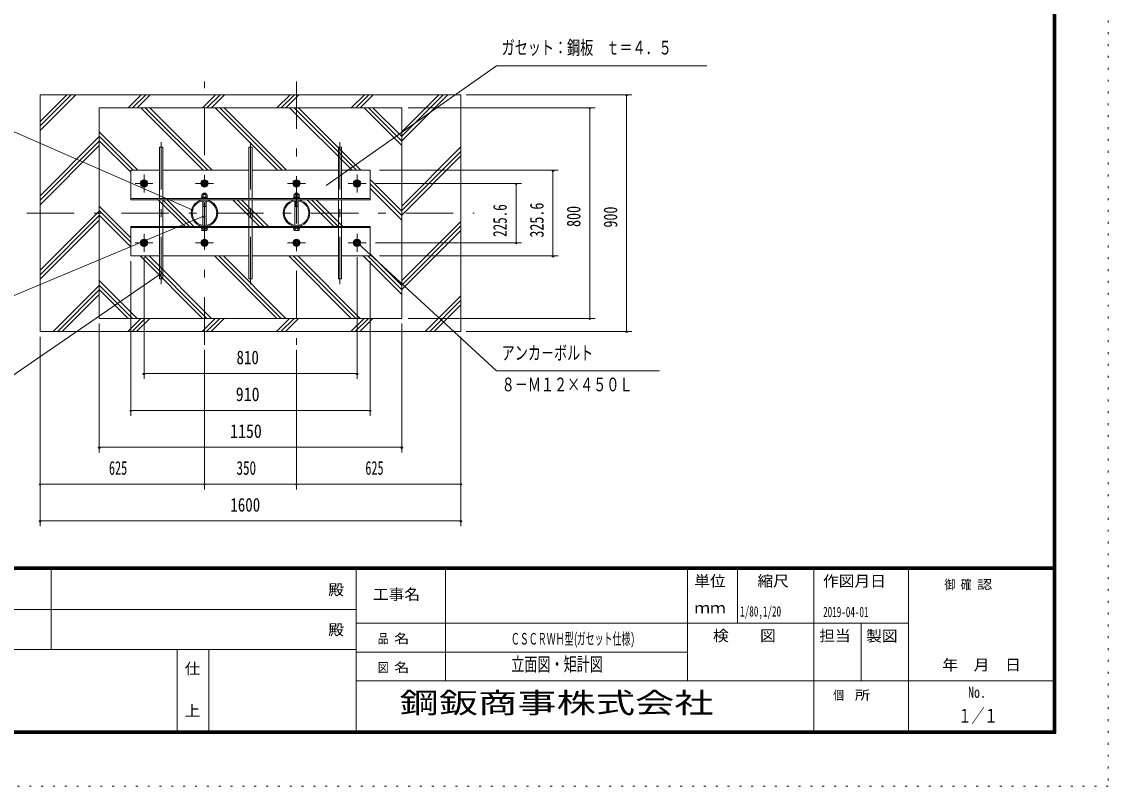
# Model space of a CAD drawing. Units: millimetres, scale not verified, with parts at other scales. Extents: x -34836 to 34836, y -16800 to 16800.
# Drawn here: x 18310 to 34836, y -16800 to -5180 of the extents above; entities that cross this region are included whole.
import ezdxf
from ezdxf.enums import TextEntityAlignment as Align

# ---------------------------------------------------------------- set-up
doc = ezdxf.new("R2010")
doc.units = ezdxf.units.MM
doc.header["$LTSCALE"] = 60
doc.linetypes.add('USER3', pattern=[24, 12, -5, 2, -5])
doc.linetypes.add('USER4', pattern=[3, 0.5, -2.5])
doc.layers.add('0-1_0-F1TEXT', color=7, linetype='Continuous')
doc.layers.add('0-E_2-5DIM', color=7, linetype='Continuous')
for name, color, linetype, lineweight in [('0-6_2-02BOLD', 7, 'Continuous', 18), ('0-8_2-22CENTER', 3, 'USER3', 18), ('0-9_2-42THIN', 4, 'Continuous', 18), ('0-A_2-52DIM', 3, 'Continuous', 18), ('0-B_2-62HATCH', 2, 'Continuous', 18), ('0-C_F-F1PAPER', 5, 'Continuous', 18), ('0-D_F-E_J_ADD', 5, 'USER4', 18)]:
    doc.layers.add(name, color=color, linetype=linetype, lineweight=lineweight)
doc.styles.add('ＭＳ ゴシック', font='')
doc.styles.get('ＭＳ ゴシック').set_extended_font_data('MS Gothic')

msp = doc.modelspace()

# ---------------------------------------------------------------- linework, layer by layer
at = {"layer": '0-6_2-02BOLD'}
for p, q in [((20454.1, -7436.91), (21766.11, -7436.91)), ((21814.11, -7436.91), (23126.12, -7436.91)), ((19970.1, -7866.91), (23610.11, -7866.91)), ((20406.1, -7884.91), (20406.1, -8291.31)), ((20454.1, -8291.31), (20454.1, -7884.91)), ((21114.1, -7794.39), (21066.1, -7794.39)), ((21066.1, -7903.26), (21066.1, -8272.96)), ((21070.47, -7845.7), (21070.47, -7809.32)), ((21078.11, -7857.7), (21090.1, -7845.7)), ((21102.1, -7845.7), (21090.1, -7857.7)), ((21109.73, -7809.32), (21109.73, -7845.7)), ((21114.1, -8272.96), (21114.1, -7903.26)), ((21766.11, -8291.31), (21766.11, -7884.91)), ((21814.11, -7884.91), (21814.11, -8291.31)), ((22466.11, -7903.26), (22466.11, -8272.96)), ((22470.48, -7845.7), (22470.48, -7809.32)), ((22490.11, -7857.7), (22478.11, -7845.7)), ((22490.11, -7845.7), (22502.1, -7857.7)), ((22509.74, -7809.32), (22509.74, -7845.7)), ((22514.1, -7794.39), (22514.1, -7805.71)), ((22514.1, -8272.96), (22514.1, -7903.26)), ((23126.12, -7884.91), (23126.12, -8291.31)), ((23174.12, -8291.31), (23174.12, -7884.91)), ((21066.1, -7986.38), (21114.1, -7986.38)), ((22514.1, -7986.38), (22466.11, -7986.38)), ((23610.11, -8309.31), (19970.1, -8309.31)), ((21070.47, -8318.51), (21070.47, -8346.89)), ((21109.73, -8346.89), (21109.73, -8318.51)), ((22442.11, -8318.51), (22442.11, -8309.31)), ((22470.48, -8318.51), (22470.48, -8346.89)), ((22509.74, -8318.51), (22509.74, -8346.89)), ((20454.1, -8739.31), (21766.11, -8739.31)), ((21814.11, -8739.31), (23126.12, -8739.31)), ((23174.12, -8739.31), (23610.11, -8739.31))]:
    msp.add_line(p, q, dxfattribs=at)
for points in [[(24990.11, -9888.11), (24990.11, -6288.11), (18590.1, -6288.11), (18590.1, -9888.11)], [(24090.1, -9688.11), (24090.1, -6488.11), (19490.11, -6488.11), (19490.11, -9688.11)], [(20189.74, -7602.91), (20150.48, -7602.91), (20130.85, -7636.91), (20150.48, -7670.91), (20189.74, -7670.91), (20209.37, -7636.91)], [(21070.47, -7670.91), (21050.84, -7636.91), (21070.47, -7602.91), (21109.73, -7602.91), (21129.36, -7636.91), (21109.73, -7670.91)], [(22470.48, -7670.91), (22509.74, -7670.91), (22529.37, -7636.91), (22509.74, -7602.91), (22470.48, -7602.91), (22450.84, -7636.91)], [(23429.73, -7670.91), (23390.47, -7670.91), (23370.84, -7636.91), (23390.47, -7602.91), (23429.73, -7602.91), (23449.36, -7636.91)], [(20150.48, -8505.31), (20130.85, -8539.31), (20150.48, -8573.31), (20189.74, -8573.31), (20209.37, -8539.31), (20189.74, -8505.31)], [(21070.47, -8505.31), (21050.84, -8539.31), (21070.47, -8573.31), (21109.73, -8573.31), (21129.36, -8539.31), (21109.73, -8505.31)], [(22509.74, -8505.31), (22529.37, -8539.31), (22509.74, -8573.31), (22470.48, -8573.31), (22450.84, -8539.31), (22470.48, -8505.31)], [(23429.73, -8573.31), (23390.47, -8573.31), (23370.84, -8539.31), (23390.47, -8505.31), (23429.73, -8505.31), (23449.36, -8539.31)]]:
    msp.add_lwpolyline(points, close=True, dxfattribs=at)
for points in [[(20454.1, -7866.91), (20454.1, -7088.11), (20406.1, -7088.11), (20406.1, -7866.91)], [(21766.11, -7866.91), (21766.11, -7088.11), (21814.11, -7088.11), (21814.11, -7866.91)], [(23174.12, -7866.91), (23174.12, -7088.11), (23126.12, -7088.11), (23126.12, -7866.91)], [(23174.12, -7436.91), (23610.11, -7436.91), (23610.11, -7884.91), (19970.1, -7884.91), (19970.1, -7436.91), (20406.1, -7436.91)], [(21138.1, -7866.91), (21138.1, -7857.7), (21042.11, -7857.7), (21042.11, -7866.91)], [(21047.1, -7857.7), (21047.1, -7845.7), (21133.1, -7845.7), (21133.1, -7857.7)], [(21129.36, -7845.7), (21129.36, -7809.32), (21123.1, -7805.71), (21057.11, -7805.71), (21050.84, -7809.32), (21050.84, -7845.7)], [(21066.1, -7805.71), (21066.1, -7794.39), (21074.1, -7786.39), (21106.1, -7786.39), (21114.1, -7794.39), (21114.1, -7805.71)], [(22538.11, -7866.91), (22538.11, -7857.7), (22442.11, -7857.7), (22442.11, -7866.91)], [(22447.1, -7857.7), (22447.1, -7845.7), (22533.11, -7845.7), (22533.11, -7857.7)], [(22529.37, -7845.7), (22529.37, -7809.32), (22523.1, -7805.71), (22457.1, -7805.71), (22450.84, -7809.32), (22450.84, -7845.7)], [(22466.11, -7805.71), (22466.11, -7794.39), (22514.1, -7794.39), (22506.11, -7786.39), (22474.11, -7786.39), (22466.11, -7794.39)], [(23610.11, -8739.31), (23610.11, -8291.31), (19970.1, -8291.31), (19970.1, -8739.31), (20406.1, -8739.31)], [(20406.1, -8309.31), (20406.1, -9088.11), (20454.1, -9088.11), (20454.1, -8309.31)], [(21042.11, -8309.31), (21042.11, -8318.51), (21138.1, -8318.51), (21138.1, -8309.31)], [(21129.36, -8318.51), (21129.36, -8346.89), (21123.1, -8350.51), (21057.11, -8350.51), (21050.84, -8346.89), (21050.84, -8318.51)], [(21814.11, -8309.31), (21814.11, -9088.11), (21766.11, -9088.11), (21766.11, -8309.31)], [(22442.11, -8318.51), (22538.11, -8318.51), (22538.11, -8309.31)], [(22457.1, -8350.51), (22450.84, -8346.89), (22450.84, -8318.51)], [(22529.37, -8318.51), (22529.37, -8346.89), (22523.1, -8350.51), (22457.1, -8350.51)], [(23126.12, -8309.31), (23126.12, -9088.11), (23174.12, -9088.11), (23174.12, -8309.31)]]:
    msp.add_lwpolyline(points, dxfattribs=at)
for centre, radius in [((20170.11, -7636.91), 56), ((20170.11, -7636.91), 43), ((21090.1, -7636.91), 56), ((21090.1, -7636.91), 43), ((22490.11, -7636.91), 56), ((22490.11, -7636.91), 43), ((23410.1, -7636.91), 56), ((23410.1, -7636.91), 43), ((20170.11, -7636.91), 33), ((20170.11, -7636.91), 24), ((21090.1, -7636.91), 33), ((21090.1, -7636.91), 24), ((22490.11, -7636.91), 33), ((22490.11, -7636.91), 24), ((23410.1, -7636.91), 33), ((23410.1, -7636.91), 24), ((21090.1, -8088.11), 203.2), ((21090.1, -8088.11), 186.4), ((22490.11, -8088.11), 203.2), ((22490.11, -8088.11), 186.4), ((20170.11, -8539.31), 56), ((20170.11, -8539.31), 43), ((20170.11, -8539.31), 33), ((20170.11, -8539.31), 24), ((21090.1, -8539.31), 56), ((21090.1, -8539.31), 43), ((21090.1, -8539.31), 33), ((21090.1, -8539.31), 24), ((22490.11, -8539.31), 56), ((22490.11, -8539.31), 43), ((22490.11, -8539.31), 33), ((22490.11, -8539.31), 24), ((23410.1, -8539.31), 56), ((23410.1, -8539.31), 43), ((23410.1, -8539.31), 33), ((23410.1, -8539.31), 24)]:
    msp.add_circle(centre, radius, dxfattribs=at)
for centre, radius, start, end in [((21060.66, -7820.84), 15.13, 49.57008, 90), ((21090.1, -7860.82), 55.12, 69.13591, 110.86404), ((21119.55, -7820.84), 15.13, 90, 130.42987), ((22460.65, -7820.84), 15.13, 49.5701, 90), ((22490.11, -7860.82), 55.12, 69.13593, 110.86406), ((22519.55, -7820.84), 15.13, 90, 130.42989), ((21060.66, -8335.37), 15.13, 270, 310.42987), ((21090.1, -8295.39), 55.12, 249.13591, 290.86404), ((21119.55, -8335.37), 15.13, 229.57008, 270), ((22460.65, -8335.37), 15.13, 270, 310.42989), ((22490.11, -8295.39), 55.12, 249.13593, 290.86406), ((22519.55, -8335.37), 15.13, 229.5701, 270)]:
    msp.add_arc(centre, radius, start, end, dxfattribs=at)
at = {"layer": '0-8_2-22CENTER'}
for p, q in [((21090.1, -10088.11), (21090.1, -6088.11)), ((22490.11, -6088.11), (22490.11, -10088.11)), ((20430.1, -9168.11), (20430.1, -7008.11)), ((21790.11, -7008.11), (21790.11, -9168.11)), ((23150.12, -9168.11), (23150.12, -7008.11)), ((20170.11, -7500.33), (20170.11, -7773.48)), ((23410.1, -7773.48), (23410.1, -7500.33)), ((20306.68, -7636.91), (20033.52, -7636.91)), ((20953.53, -7636.91), (21226.68, -7636.91)), ((22626.68, -7636.91), (22353.53, -7636.91)), ((23546.69, -7636.91), (23273.53, -7636.91)), ((18390.1, -8088.11), (25190.11, -8088.11)), ((20170.11, -8675.89), (20170.11, -8402.73)), ((23410.1, -8402.73), (23410.1, -8675.89)), ((20306.68, -8539.31), (20033.52, -8539.31)), ((21226.68, -8539.31), (20953.53, -8539.31)), ((22353.53, -8539.31), (22626.68, -8539.31)), ((23546.69, -8539.31), (23273.53, -8539.31))]:
    msp.add_line(p, q, dxfattribs=at)
at = {"layer": '0-9_2-42THIN'}
for p, q in [((21072.11, -7788.38), (21072.11, -7805.71)), ((21108.11, -7805.71), (21108.11, -7788.38)), ((22472.1, -7788.38), (22472.1, -7805.71)), ((22508.1, -7805.71), (22508.1, -7788.38))]:
    msp.add_line(p, q, dxfattribs=at)
for points in [[(21066.1, -7996.78), (21072.11, -7986.38), (21072.11, -7902.58)], [(21108.11, -7902.58), (21108.11, -7986.38), (21114.1, -7996.78)], [(22472.1, -7902.58), (22472.1, -7986.38), (22466.11, -7996.78)], [(22514.1, -7996.78), (22508.1, -7986.38), (22508.1, -7902.58)]]:
    msp.add_lwpolyline(points, dxfattribs=at)
for centre in [(20170.11, -7636.91), (21090.1, -7636.91), (22490.11, -7636.91), (23410.1, -7636.91), (20170.11, -8539.31), (21090.1, -8539.31), (22490.11, -8539.31), (23410.1, -8539.31)]:
    msp.add_circle(centre, 18, dxfattribs=at)
at = {"layer": '0-A_2-52DIM'}
for p, q in [((17170.11, -6408.11), (20901.24, -8038.59)), ((25070.11, -6288.11), (27590.12, -6288.11)), ((27526.12, -6288.11), (27494.12, -6288.11)), ((27510.12, -6288.11), (27510.12, -9888.11)), ((27030.12, -6488.11), (24186.9, -6488.11)), ((26966.12, -6488.11), (26934.12, -6488.11)), ((26950.12, -9688.11), (26950.12, -6488.11)), ((26470.11, -7436.91), (23754.41, -7436.91)), ((26406.12, -7436.91), (26374.12, -7436.91)), ((26390.12, -8739.31), (26390.12, -7436.91)), ((23690.99, -7636.91), (25910.12, -7636.91)), ((25846.12, -7636.91), (25814.12, -7636.91)), ((25830.12, -7636.91), (25830.12, -8539.31)), ((20917.24, -8038.59), (20885.24, -8038.59)), ((21093.24, -8136.94), (21061.24, -8136.94)), ((25530.11, -10488.11), (23419.95, -8547.43)), ((25910.12, -8539.31), (23690.99, -8539.31)), ((25846.12, -8539.31), (25814.12, -8539.31)), ((20170.11, -10608.11), (20170.11, -8755.89)), ((23410.1, -8755.89), (23410.1, -10608.11)), ((23754.41, -8739.31), (26470.11, -8739.31)), ((26406.12, -8739.31), (26374.12, -8739.31)), ((19970.1, -8819.31), (19970.1, -11168.11)), ((23610.11, -11168.11), (23610.11, -8819.31)), ((20431.26, -9014.67), (20399.26, -9014.67)), ((24186.9, -9688.11), (27030.12, -9688.11)), ((26966.12, -9688.11), (26934.12, -9688.11)), ((19490.11, -9768.11), (19490.11, -11728.1)), ((24090.1, -11728.1), (24090.1, -9768.11)), ((27590.12, -9888.11), (25070.11, -9888.11)), ((27526.12, -9888.11), (27494.12, -9888.11)), ((18590.1, -12848.11), (18590.1, -9968.11)), ((24990.11, -9968.11), (24990.11, -12848.11)), ((21090.1, -12288.11), (21090.1, -10168.11)), ((22490.11, -10168.11), (22490.11, -12288.11)), ((20186.11, -10528.11), (20154.11, -10528.11)), ((23410.1, -10528.11), (20170.11, -10528.11)), ((23426.1, -10528.11), (23394.1, -10528.11)), ((25530.11, -10488.11), (28010.12, -10488.11)), ((19986.1, -11088.11), (19954.1, -11088.11)), ((19970.1, -11088.11), (23610.11, -11088.11)), ((23626.11, -11088.11), (23594.11, -11088.11)), ((19506.11, -11648.11), (19474.11, -11648.11)), ((19490.11, -11648.11), (24090.11, -11648.11)), ((24106.11, -11648.11), (24074.11, -11648.11)), ((18606.1, -12208.11), (18574.1, -12208.11)), ((18590.1, -12208.11), (24990.11, -12208.11)), ((21106.11, -12208.11), (21074.11, -12208.11)), ((22506.11, -12208.11), (22474.11, -12208.11)), ((25006.11, -12208.11), (24974.11, -12208.11)), ((18606.1, -12768.11), (18574.1, -12768.11)), ((24990.11, -12768.11), (18590.1, -12768.11)), ((25006.11, -12768.11), (24974.11, -12768.11))]:
    msp.add_line(p, q, dxfattribs=at)
for points in [[(22941.3, -7668.81), (25530.11, -5848.1), (28730.11, -5848.1)], [(21077.24, -8136.94), (17170.11, -9768.11), (14450.1, -9768.11)], [(14668.76, -11257.34), (17148.76, -11257.34), (20415.26, -9014.67)]]:
    msp.add_lwpolyline(points, dxfattribs=at)
for centre in [(27510.12, -6288.11), (26950.12, -6488.11), (26390.12, -7436.91), (25830.12, -7636.91), (20901.24, -8038.59), (21077.24, -8136.94), (25830.12, -8539.31), (26390.12, -8739.31), (20415.26, -9014.67), (26950.12, -9688.11), (27510.12, -9888.11), (20170.11, -10528.11), (23410.1, -10528.11), (19970.1, -11088.11), (23610.11, -11088.11), (19490.11, -11648.11), (24090.11, -11648.11), (18590.1, -12208.11), (21090.11, -12208.11), (22490.11, -12208.11), (24990.11, -12208.11), (18590.1, -12768.11), (24990.11, -12768.11)]:
    msp.add_arc(centre, 16, 180, 0, dxfattribs=at)
at = {"layer": '0-B_2-62HATCH'}
for p, q in [((19132.51, -6288.11), (18590.1, -6830.52)), ((18590.1, -6762.64), (19064.62, -6288.11)), ((18996.74, -6288.11), (18590.1, -6694.76)), ((19928.11, -6488.11), (20128.11, -6288.11)), ((20196, -6288.11), (19995.99, -6488.11)), ((20063.87, -6488.11), (20263.88, -6288.11)), ((21059.48, -6488.11), (21259.48, -6288.11)), ((21327.36, -6288.11), (21127.36, -6488.11)), ((21395.25, -6288.11), (21195.24, -6488.11)), ((22190.85, -6488.11), (22390.85, -6288.11)), ((22458.74, -6288.11), (22258.74, -6488.11)), ((22326.61, -6488.11), (22526.62, -6288.11)), ((23322.22, -6488.11), (23522.23, -6288.11)), ((23590.1, -6288.11), (23390.11, -6488.11)), ((23457.99, -6488.11), (23657.99, -6288.11)), ((24090.1, -6919.49), (24721.48, -6288.11)), ((24789.36, -6288.11), (24090.1, -6987.36)), ((24090.1, -6851.6), (24653.6, -6288.11)), ((21071.02, -7436.91), (20122.22, -6488.11)), ((20190.1, -6488.11), (21138.9, -7436.91)), ((21206.78, -7436.91), (20257.99, -6488.11)), ((21253.59, -6488.11), (22202.39, -7436.91)), ((22270.28, -7436.91), (21321.47, -6488.11)), ((21389.36, -6488.11), (22338.16, -7436.91)), ((23333.76, -7436.91), (22384.96, -6488.11)), ((22452.84, -6488.11), (23401.65, -7436.91)), ((23469.53, -7436.91), (22520.73, -6488.11)), ((23516.33, -6488.11), (24090.1, -7061.88)), ((24090.1, -6994), (23584.21, -6488.11)), ((23652.1, -6488.11), (24090.1, -6926.11)), ((19490.11, -6926.11), (18590.1, -7826.12)), ((19490.11, -6851.6), (20075.41, -7436.91)), ((20007.53, -7436.91), (19490.11, -6919.48)), ((18590.1, -7894.01), (19490.11, -6994)), ((18590.1, -7961.89), (19490.11, -7061.88)), ((19490.11, -6987.36), (19970.1, -7467.36)), ((24990.11, -7082.96), (24090.1, -7982.97)), ((24090.1, -8050.85), (24990.11, -7150.84)), ((24990.11, -7218.73), (24090.1, -8118.74)), ((24090.1, -8057.49), (23610.11, -7577.49)), ((24090.1, -8125.37), (23610.11, -7645.38)), ((23610.11, -7713.26), (24090.1, -8193.25)), ((20387.65, -7884.91), (20794.05, -8291.31)), ((20861.93, -8291.31), (20455.53, -7884.91)), ((20523.41, -7884.91), (20929.81, -8291.31)), ((21925.42, -8291.31), (21519.02, -7884.91)), ((21586.9, -7884.91), (21993.3, -8291.31)), ((22061.18, -8291.31), (21654.78, -7884.91)), ((22650.39, -7884.91), (23056.79, -8291.31)), ((23124.68, -8291.31), (22718.27, -7884.91)), ((22786.16, -7884.91), (23192.56, -8291.31)), ((18590.1, -8957.5), (19490.11, -8057.49)), ((19970.1, -8462.96), (19490.11, -7982.97)), ((19490.11, -8050.85), (19970.1, -8530.85)), ((19490.11, -8125.37), (18590.1, -9025.38)), ((19490.11, -8193.25), (18590.1, -9093.26)), ((19970.1, -8598.73), (19490.11, -8118.74)), ((24090.1, -9114.34), (24990.11, -8214.33)), ((24090.1, -9182.23), (24990.11, -8282.22)), ((24990.11, -8350.1), (24090.1, -9250.11)), ((21059.48, -9688.11), (20110.68, -8739.31)), ((20178.56, -8739.31), (21127.36, -9688.11)), ((21195.24, -9688.11), (20246.44, -8739.31)), ((21242.05, -8739.31), (22190.85, -9688.11)), ((22258.73, -9688.11), (21309.93, -8739.31)), ((21377.81, -8739.31), (22326.61, -9688.11)), ((23322.22, -9688.11), (22373.42, -8739.31)), ((22441.3, -8739.31), (23390.1, -9688.11)), ((23457.99, -9688.11), (22509.18, -8739.31)), ((23504.79, -8739.31), (24090.1, -9324.62)), ((24090.1, -9256.74), (23572.67, -8739.31)), ((23610.11, -8708.86), (24090.1, -9188.85)), ((19490.11, -9188.86), (18790.86, -9888.11)), ((19490.11, -9114.34), (20063.87, -9688.11)), ((19995.99, -9688.11), (19490.11, -9182.22)), ((19490.11, -9250.11), (19928.11, -9688.11)), ((18858.74, -9888.11), (19490.11, -9256.74)), ((19490.11, -9324.62), (18926.62, -9888.11)), ((24990.11, -9345.7), (24447.71, -9888.11)), ((24515.59, -9888.11), (24990.11, -9413.59)), ((24990.11, -9481.47), (24583.47, -9888.11)), ((20122.23, -9688.11), (19922.22, -9888.11)), ((19990.1, -9888.11), (20190.11, -9688.11)), ((20257.99, -9688.11), (20057.99, -9888.11)), ((21253.59, -9688.11), (21053.6, -9888.11)), ((21121.48, -9888.11), (21321.48, -9688.11)), ((21389.36, -9688.11), (21189.36, -9888.11)), ((22384.96, -9688.11), (22184.97, -9888.11)), ((22252.85, -9888.11), (22452.85, -9688.11)), ((22520.73, -9688.11), (22320.73, -9888.11)), ((23316.34, -9888.11), (23516.33, -9688.11)), ((23584.22, -9688.11), (23384.22, -9888.11)), ((23452.1, -9888.11), (23652.1, -9688.11))]:
    msp.add_line(p, q, dxfattribs=at)
at = {"layer": '0-C_F-F1PAPER'}
for p, q in [((33996.13, -13464), (-11843.87, -13464)), ((-11843.87, -13468), (33996.13, -13468)), ((33996.13, -13472), (-11843.87, -13472)), ((-11843.87, -13476), (33996.13, -13476)), ((33996.13, -13480), (-11843.87, -13480)), ((-11843.87, -13484), (33996.13, -13484)), ((33996.13, -13488), (-11843.87, -13488)), ((-11843.87, -13492), (33996.13, -13492)), ((33996.13, -13496), (-11843.87, -13496)), ((-11843.87, -13500), (33996.13, -13500)), ((33996.13, -13504), (-11843.87, -13504)), ((18756.14, -14720), (18756.14, -13504)), ((23396.13, -16000), (23396.13, -13504)), ((24756.13, -13504), (24756.13, -15200)), ((28436.14, -15200), (28436.14, -13504)), ((29196.14, -13504), (29196.14, -14320)), ((30356.14, -16000), (30356.14, -13504)), ((31796.14, -16000), (31796.14, -13504)), ((17316.14, -14112), (23396.13, -14112)), ((23396.13, -14320), (31796.14, -14320)), ((31076.13, -14320), (31076.13, -15200)), ((23396.13, -14720), (17316.14, -14720)), ((20676.13, -14720), (20676.13, -16000)), ((21156.13, -16000), (21156.13, -14720)), ((28436.14, -14760), (23396.13, -14760)), ((23396.13, -15200), (34036.13, -15200))]:
    msp.add_line(p, q, dxfattribs=at)
for points in [[(34036.13, -16000), (-11883.87, -16000), (-11883.87, 16160), (34036.13, 16160)], [(34032.13, -15996), (-11879.87, -15996), (-11879.87, 16156), (34032.13, 16156)], [(34028.13, -15992), (34028.13, 16152), (-11875.87, 16152), (-11875.87, -15992)], [(34024.13, -15988), (-11871.87, -15988), (-11871.87, 16148), (34024.13, 16148)], [(34020.13, -15984), (34020.13, 16144), (-11867.87, 16144), (-11867.87, -15984)], [(34016.13, -15980), (-11863.87, -15980), (-11863.87, 16140), (34016.13, 16140)], [(34012.13, -15976), (34012.13, 16136), (-11859.87, 16136), (-11859.87, -15976)], [(34008.13, -15972), (-11855.87, -15972), (-11855.87, 16132), (34008.13, 16132)], [(34004.13, -15968), (-11851.87, -15968), (-11851.87, 16128), (34004.13, 16128)], [(34000.13, -15964), (-11847.87, -15964), (-11847.87, 16124), (34000.13, 16124)], [(33996.13, -15960), (33996.13, 16120), (-11843.87, 16120), (-11843.87, -15960)]]:
    msp.add_lwpolyline(points, close=True, dxfattribs=at)
at = {"layer": '0-D_F-E_J_ADD'}
msp.add_lwpolyline([(34836.13, -16800), (-12683.87, -16800), (-12683.87, 16800), (34836.13, 16800)], close=True, dxfattribs=at)

# ---------------------------------------------------------------- texts
at = {"layer": '0-1_0-F1TEXT', "style": 'ＭＳ ゴシック'}
for s, height, width, p in [('1/80,1/20', 156.3, 0.65, (29238.03, -14266.72)), ('2019-04-01', 156.3, 0.65, (30499, -14274.63)), ('ＣＳＣＲＷＨ型(', 177.1, 0.55, (25749.31, -14700)), ('ガセット仕様)', 177.1, 0.55, (26751.36, -14700)), ('立面図・矩計図', 208.4, 0.7, (25756.13, -15111.58)), ('１／１', 208.4, 0.7, (32556.13, -15895.19))]:
    msp.add_text(s, height=height, dxfattribs=dict(at, width=width)).set_placement(p, align=Align.BOTTOM_LEFT)
at = {"layer": '0-A_2-52DIM', "color": 7, "style": 'ＭＳ ゴシック'}
for s, width, p in [('ガセット：鋼板\u3000ｔ＝４．５', 0.7, (25610.11, -5739.68)), ('810', 0.8, (21576.78, -10448.11)), ('アンカ－ボルト', 0.7, (25610.12, -10379.68)), ('910', 0.85, (21566, -11008.11)), ('８－Ｍ１２×４５０Ｌ', 0.7, (25610.12, -10859.68)), ('1150', 0.85, (21479.61, -11568.11)), ('625', 0.65, (19637.19, -12128.11)), ('350', 0.7, (21576.87, -12128.11)), ('625', 0.65, (23537.2, -12128.11)), ('1600', 0.8, (21483.68, -12688.11))]:
    msp.add_text(s, height=208.4, dxfattribs=dict(at, width=width)).set_placement(p, align=Align.BOTTOM_LEFT)
for s, width, p in [('225.6', 0.7, (25750.12, -8449.92)), ('325.6', 0.75, (26310.12, -8460.72)), ('800', 0.75, (26870.12, -8298.36)), ('900', 0.75, (27430.12, -8308.31))]:
    msp.add_text(s, height=208.4, rotation=90, dxfattribs=dict(at, width=width)).set_placement(p, align=Align.BOTTOM_LEFT)
at = {"layer": '0-C_F-F1PAPER', "color": 7, "style": 'ＭＳ ゴシック'}
for s, height, width, p in [('殿', 166.7, 1.05, (22972.13, -13945.26)), ('単位', 166.7, 1.05, (28540.13, -13813.26)), ('縮尺', 166.7, 1.05, (29500.14, -13813.26)), ('作図月日', 166.7, 1.05, (30498.37, -13814.9)), ('御 ', 141.7, 0.85, (32344.54, -13847.08)), ('確 ', 141.7, 0.85, (32591.55, -13847.08)), ('認', 141.7, 1.2, (32838.57, -13847.08)), ('工事名', 166.7, 1.05, (23652.13, -14017.26)), ('ｍｍ', 166.7, 1.05, (28540.13, -14221.26)), ('殿', 166.7, 1.05, (22972.13, -14553.26)), ('品 ', 141.7, 0.85, (23726.13, -14668)), ('名', 141.7, 1.2, (23973.15, -14668)), ('検\u3000\u3000図', 166.7, 1.05, (28824.13, -14645.26)), ('担当', 166.7, 1.05, (30440.14, -14645.26)), ('製図', 166.7, 1.05, (31153.71, -14649.19)), ('\u3000年\u3000月\u3000日', 166.7, 1.05, (32074.11, -15088.34)), ('仕', 166.7, 1.05, (20788.13, -15145.26)), ('図 ', 141.7, 0.85, (23726.13, -15108)), ('名', 141.7, 1.2, (23973.15, -15108)), ('個  ', 141.7, 0.85, (30652.14, -15528)), ('所', 141.7, 1.2, (30981.49, -15528)), ('No.', 166.7, 0.8, (32704.13, -15505.26)), ('上', 166.7, 1.05, (20788.13, -15785.26))]:
    msp.add_text(s, height=height, dxfattribs=dict(at, width=width)).set_placement(p, align=Align.BOTTOM_LEFT)
at = {"layer": '0-E_2-5DIM', "style": 'ＭＳ ゴシック', "width": 1.4}
msp.add_text('鋼鈑商事株式会社', height=312.6, dxfattribs=at).set_placement((24057.28, -15781.57), align=Align.BOTTOM_LEFT)

doc.saveas('drawing.dxf')
